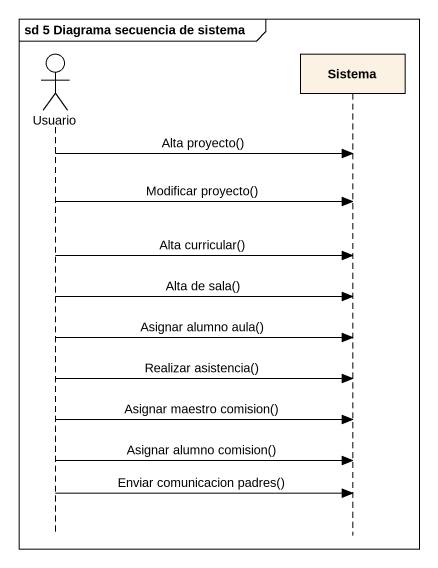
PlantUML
@startuml
mainframe sd 5 Diagrama secuencia de sistema
hide footbox
actor Usuario
participant Sistema

Usuario -> Sistema : Alta proyecto()
Usuario -> Sistema : Modificar proyecto()
Usuario -> Sistema : Alta curricular()
Usuario -> Sistema : Alta de sala()
Usuario -> Sistema : Asignar alumno aula()
Usuario -> Sistema : Realizar asistencia()
Usuario -> Sistema : Asignar maestro comision()
Usuario -> Sistema : Asignar alumno comision()
Usuario -> Sistema : Enviar comunicacion padres()
@enduml
